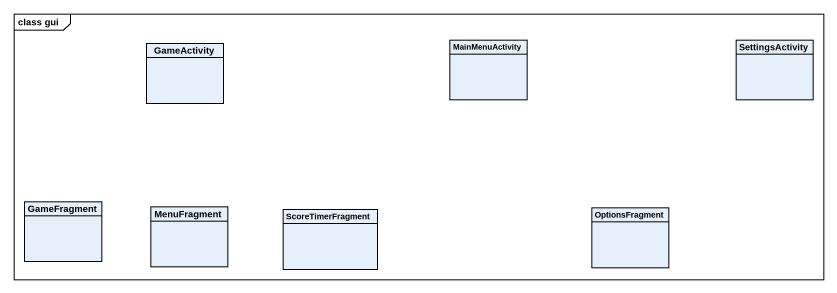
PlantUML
@startuml
mainframe class gui
hide circle
hide empty members
class GameActivity
class MainMenuActivity
class SettingsActivity
class GameFragment
class MenuFragment
class ScoreTimerFragment
class OptionsFragment
@enduml
